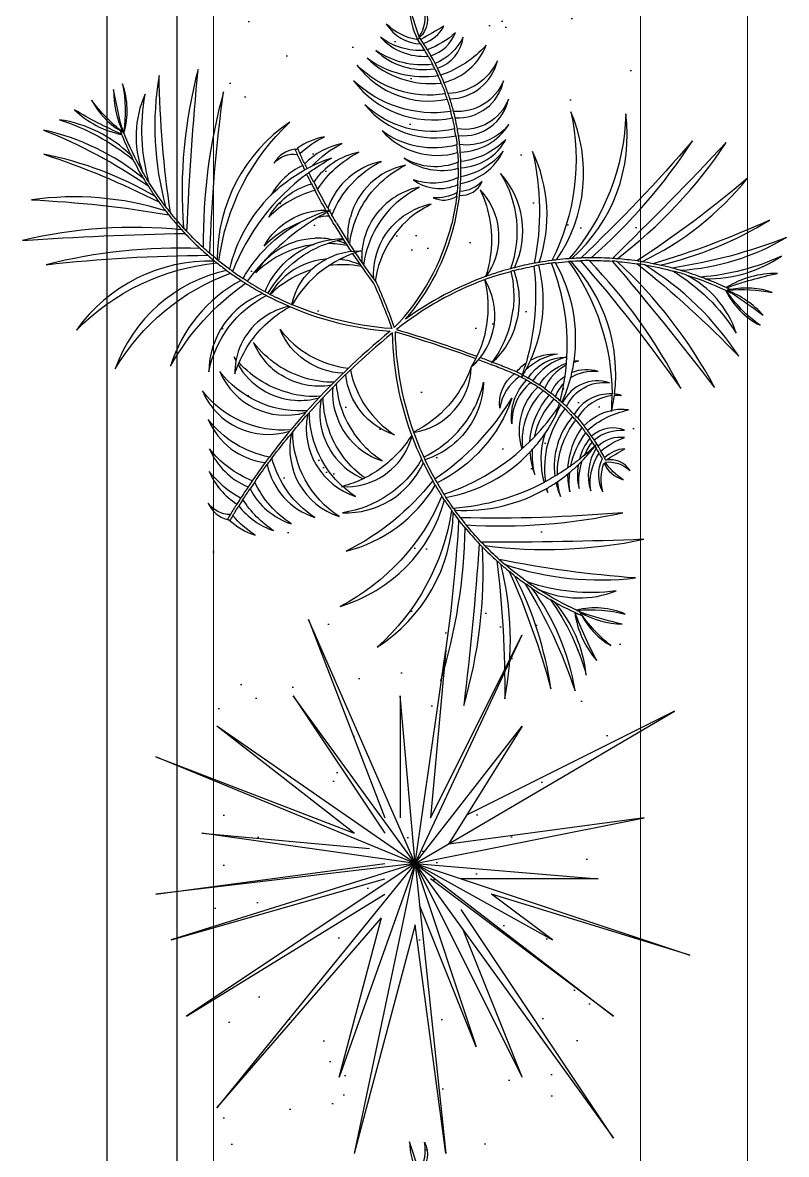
# Model space of a CAD drawing. Header units: millimetres. Extents: x 1227 to 9591, y 2506 to 9588.
# Drawn here: x 3467.7 to 3522.3, y 7110.2 to 7191.1 of the extents above; entities that cross this region are included whole.
import ezdxf

# ---------------------------------------------------------------- set-up
doc = ezdxf.new("R2010")
doc.units = ezdxf.units.MM
doc.layers.add('linee a vista', color=5, linetype='Continuous')
doc.layers.add('Plants', color=92, linetype='Continuous')
doc.layers.add('Pots', color=145, linetype='Continuous', lineweight=13)
doc.layers.add('Soil', color=7, linetype='Continuous', true_color=0xa1c4ab)

# ---------------------------------------------------------------- blocks, each defined once
blk = doc.blocks.new('17')
at = {"layer": 'Soil'}
h = blk.add_hatch(dxfattribs=at)
h.set_pattern_fill('AR-SAND', color=256, scale=1.2, angle=-90, style=0)
h.set_pattern_definition([(307.5, (3106.124, 13045.087), (58.7296, 1.92), [0, -46.3296, 0, -51.816, 0, -49.53]), (277.5, (3106.12, 13045.09), (86.019, -53.9428), [0, -24.9936, 0, -41.7576, 0, -16.002]), (237.5, (3106.124, 13082.577), (0.1725, -94.9191), [0, -15.24, 0, -54.864, 0, -71.628]), (227.5, (3106.12, 13082.58), (26.7515, -91.6268), [0, -7.62, 0, -35.9664, 0, -41.148])])
h.paths.add_polyline_path([(5118.12, 12885.09), (5118.12, 13045.09), (3106.12, 13045.09), (3106.12, 12885.09)])
at = {"layer": 'Plants'}
for p, q in [((4745.05, 12960.65), (4779.34, 13063.52)), ((4779.34, 13063.52), (4756.48, 12989.22)), ((4745.05, 12960.65), (4687.9, 13057.8)), ((4687.9, 13057.8), (4726.86, 12979.87)), ((4745.05, 12960.65), (4727.9, 13046.37)), ((4727.9, 13046.37), (4737.74, 12973.07)), ((4745.05, 12960.65), (4847.92, 13034.94)), ((4745.05, 12960.65), (4802.2, 13034.94)), ((4802.2, 13034.94), (4750.76, 12966.36)), ((4847.92, 13034.94), (4762.19, 12977.79)), ((4745.05, 12960.65), (4750.76, 13029.23)), ((4750.76, 13029.23), (4750.76, 12977.79)), ((4745.05, 12960.65), (4773.62, 13012.08)), ((4773.62, 13012.08), (4756.48, 12989.22)), ((4745.05, 12960.65), (4659.32, 13000.65)), ((4659.32, 13000.65), (4659.32, 13000.65)), ((4727.9, 12966.36), (4659.32, 13000.65)), ((4745.05, 12960.65), (4693.61, 13000.65)), ((4693.61, 13000.65), (4737.74, 12973.07)), ((4745.05, 12960.65), (4825.06, 13000.65)), ((4825.06, 13000.65), (4769.88, 12978.58)), ((4745.05, 12960.65), (4813.63, 12983.51)), ((4813.63, 12983.51), (4760.56, 12962.28)), ((4745.05, 12960.65), (4665.04, 12972.08)), ((4665.04, 12972.08), (4727.9, 12966.36)), ((4745.05, 12960.65), (4853.63, 12972.08)), ((4853.63, 12972.08), (4767.91, 12960.65)), ((4745.05, 12960.65), (4653.61, 12920.64)), ((4745.05, 12960.65), (4682.18, 12954.93)), ((4745.05, 12960.65), (4682.18, 12914.93)), ((4745.05, 12960.65), (4693.61, 12886.35)), ((4745.05, 12960.65), (4705.04, 12863.49)), ((4745.05, 12960.65), (4733.62, 12880.64)), ((4745.05, 12960.65), (4836.49, 12886.35)), ((4745.05, 12960.65), (4825.06, 12932.07)), ((4745.05, 12960.65), (4773.62, 12869.21)), ((4745.05, 12960.65), (4853.63, 12937.79)), ((4745.05, 12960.65), (4802.2, 12874.92)), ((4745.05, 12960.65), (4756.48, 12863.49)), ((4767.91, 12960.65), (4853.63, 12937.79)), ((4682.18, 12954.93), (4727.9, 12954.93)), ((4653.61, 12920.64), (4727.9, 12949.22)), ((4682.18, 12914.93), (4733.62, 12949.22)), ((4756.48, 12863.49), (4745.05, 12949.22)), ((4773.62, 12869.21), (4750.76, 12949.22)), ((4802.2, 12874.92), (4756.48, 12949.22)), ((4825.06, 12932.07), (4765.29, 12948.01)), ((4836.49, 12886.35), (4765.29, 12948.01)), ((4733.62, 12880.64), (4739.33, 12943.5)), ((4733.62, 12937.79), (4693.61, 12886.35)), ((4705.04, 12863.49), (4733.62, 12937.79))]:
    blk.add_line(p, q, dxfattribs=at)
for points in [[(4589.76, 12961.37, 0.008761), (4593.55, 12963.04, -0.228296), (4613.61, 12933.38, 0.30667), (4594.9, 12963.68, 0.016073), (4601.64, 12967.18, -0.111271), (4628.03, 12934.75, 0.196953), (4603.34, 12968.16, 0.010075), (4607.4, 12970.64, -0.174181), (4648.68, 12932.56, 0.2582), (4608.93, 12971.64, 0.009787), (4612.74, 12974.26, -0.175168), (4663.96, 12946.32, 0.249628), (4613.61, 12974.89, 0.007062), (4616.27, 12976.9, -0.026555), (4676.61, 12970.19, 0.070199), (4619.3, 12979.33, 0.016905), (4625.26, 12984.64, -0.011876), (4685.87, 12978.81, 0.083846), (4626.55, 12985.88, 0.015718), (4631.68, 12991.25, -0.031946), (4683.37, 12994.15, 0.11194), (4632.95, 12992.68, 0.008888), (4635.64, 12995.89, -0.036883), (4679.59, 13011.48, 0.081452), (4637.32, 12998.01, 0.009879), (4640.1, 13001.76, -0.057239), (4680.28, 13020.52, 0.118477), (4641.9, 13004.37, 0.017265), (4646.2, 13011.3, -0.090095), (4674.4, 13024.69, 0.156383), (4647.05, 13012.8, 0.018041), (4650.92, 13020.39, 0.144632), (4669, 13028.7, -0.03724), (4651, 13020.55, 0.005673), (4652.09, 13023, 0.137026), (4663.38, 13033.89, -0.07322), (4651, 13022.44, 0.11371), (4655.33, 13038.2, -0.016598), (4651.64, 13024.5, -0.007537), (4650.22, 13021.27, -0.091874), (4651.61, 13039.34, 0.164846), (4650.13, 13021.07, -0.034164), (4642.45, 13007.05, 0.198599), (4642.89, 13035.89, -0.116154), (4639.6, 13002.8, -0.022934), (4633.02, 12994.31, 0.108995), (4638.06, 13043.2, -0.031808), (4631.12, 12992.13, -0.015992), (4625.95, 12986.71, 0.083632), (4623.57, 13046.25, -0.011872), (4624.59, 12985.39, -0.018411), (4618.13, 12979.67, 0.071243), (4613.61, 13038.39, -0.026608), (4615.52, 12977.59, -0.007675), (4612.65, 12975.44, 0.145995), (4604.62, 13009.72, 0.012828), (4606.1, 13010.33, -0.011311), (4604.49, 13009.95, 0.016484), (4602.34, 13013.4, 0.048154), (4607.55, 13015.09, -0.044838), (4601.91, 13014.04, 0.018482), (4599.2, 13017.69, 0.057754), (4605.85, 13018.58, -0.061447), (4598.49, 13018.55, 0.017061), (4595.69, 13021.69, 0.101227), (4604.57, 13022.03, -0.102531), (4594.15, 13023.24, 0.029389), (4588.68, 13027.98, -0.003222), (4589.47, 13028.46, 0.225947), (4605.42, 13026.39, -0.181854), (4591.31, 13029.52, -0.008531), (4593.46, 13030.67, 0.247708), (4605.83, 13030.93, -0.143025), (4595.01, 13031.31, 0.219665), (4601.25, 13038.55, -0.099835), (4594.64, 13031.76, -0.21884), (4597.86, 13041.12, 0.315728), (4593.93, 13032.04, -0.001312), (4589.64, 13039.17, 0.181035), (4593.05, 13031.61, 0.00655), (4590.51, 13030.22, -0.089212), (4585.49, 13039.11, 0.223385), (4588.65, 13029.14, 0.00969), (4586.27, 13027.64, -0.181136), (4582.73, 13039.11, 0.289028), (4584.94, 13026.74, 0.007628), (4582.75, 13025.14, -0.125725), (4575.13, 13040.49, 0.079591), (4575.3, 13034.27, 0.023263), (4569.66, 13035.27, -0.036773), (4569.66, 13037.89, 0.041452), (4569.17, 13035.33, 0.223184), (4519.44, 13018.91, -0.007675), (4519.25, 13022.5, -0.026608), (4567.06, 13060.11, 0.071243), (4519.16, 13025.84, -0.018411), (4519.39, 13034.46, -0.011872), (4566.68, 13072.79, 0.083632), (4519.53, 13036.35, -0.015992), (4520.36, 13043.79, -0.031808), (4555.03, 13081.93, 0.108995), (4520.81, 13046.66, -0.022934), (4523.09, 13057.15, -0.116154), (4546.32, 13080.93, 0.198599), (4524.51, 13062.06, -0.034164), (4530.32, 13076.95, 0.164846), (4543.37, 13089.83, -0.091874), (4530.42, 13077.15, -0.005552), (4531.55, 13079.49, -0.016458), (4539.62, 13091.01, 0.11371), (4530.32, 13077.57, -0.07322), (4531.14, 13094.42, 0.137372), (4530.06, 13078.73, 0.003388), (4529.37, 13077.29, -0.03724), (4524.04, 13096.32, 0.144632), (4529.29, 13077.13, 0.018041), (4525.96, 13069.28, 0.156383), (4517.49, 13097.88, -0.090095), (4525.35, 13067.67, 0.017265), (4522.82, 13059.92, 0.118477), (4510.53, 13099.7, -0.057239), (4521.97, 13056.86, 0.009879), (4520.89, 13052.32, 0.081452), (4504.04, 13093.37, -0.036883), (4520.34, 13049.68, 0.008888), (4519.61, 13045.55, 0.11194), (4488.34, 13085.13, -0.031946), (4519.32, 13043.66, 0.015718), (4518.51, 13036.28, 0.083846), (4474.97, 13077.18, -0.011876), (4518.38, 13034.49, 0.016905), (4518.15, 13026.51, 0.070199), (4474.31, 13064.55, -0.026555), (4518.23, 13022.64, 0.007062), (4518.4, 13019.3, 0.249628), (4464.16, 13039.52, -0.175168), (4518.48, 13018.23, 0.009787), (4518.91, 13013.63, 0.2582), (4463.43, 13018.97, -0.174181), (4519.14, 13011.82, 0.010075), (4519.84, 13007.11, 0.196953), (4478.38, 13004.56, -0.111271), (4520.19, 13005.18, 0.016073), (4521.84, 12997.77, 0.30667), (4486.6, 12992.63, -0.228296), (4522.22, 12996.31, 0.008761), (4523.37, 12992.34, 0.022939)], [(4529.37, 13077.29, 0.000378), (4529.29, 13077.13, 0.34205)], [(4530.06, 13078.73, 0.010189), (4530.32, 13077.57, -0.07322)], [(4530.42, 13077.15, 0.000462), (4530.32, 13076.95, -0.017284)], [(4525.96, 13069.28, 0.003648), (4525.35, 13067.67, 0.34205)], [(4522.82, 13059.92, 0.006714), (4521.97, 13056.86, 0.34205)], [(4524.51, 13062.06, 0.010919), (4523.09, 13057.15, -0.017284)], [(4520.89, 13052.32, 0.005709), (4520.34, 13049.68, 0.34205)], [(4520.81, 13046.66, 0.006188), (4520.36, 13043.79, -0.017284)], [(4519.61, 13045.55, 0.004036), (4519.32, 13043.66, 0.34205)], [(4518.51, 13036.28, 0.003791), (4518.38, 13034.49, 0.34205)], [(4519.53, 13036.35, 0.004048), (4519.39, 13034.46, -0.017284)], [(4569.75, 13034.38, 0.001867), (4569.1, 13034.38, 0.175567)], [(4569.17, 13035.33, -0.001977), (4569.66, 13035.27, 0.0174)], [(4575.3, 13034.27, -0.001729), (4575.71, 13034.18, 0.001174), (4575.31, 13034.2, 0.175567)], [(4591.31, 13029.52, 0.007421), (4589.47, 13028.46)], [(4518.15, 13026.51, 0.008209), (4518.23, 13022.64, 0.34205)], [(4519.16, 13025.84, 0.007125), (4519.25, 13022.5, -0.017284)], [(4587.02, 13026.92, 0.005519), (4585.71, 13026.04)], [(4588.68, 13027.98, 0.002558), (4588.18, 13028.36, -0.001751), (4588.6, 13027.93)], [(4583.7, 13024.61, 0.0086), (4581.75, 13023.12)], [(4592.08, 13024.03, -0.007156), (4593.63, 13022.13)], [(4595.69, 13021.69, 0.00889), (4594.15, 13023.24, -0.001751)], [(4650.13, 13021.07, 0.000462), (4650.22, 13021.27, 0.296259)], [(4651, 13022.44, 0.002523), (4651.64, 13024.5, -0.11371)], [(4652.09, 13023, -0.010528), (4651, 13022.44, 0.07322)], [(4518.4, 13019.3, 0.002276), (4518.48, 13018.23, 0.34205)], [(4519.44, 13018.91, 0.001743), (4519.5, 13018.1, -0.017284)], [(4558.35, 13017.25, 0.002128), (4557.64, 13017.31, 0.15929)], [(4565.09, 13016.36, 0.007874), (4562.5, 13016.76, 0.15929)], [(4574.75, 13016.78, 0.007913), (4573.2, 13015.13, 0.002294)], [(4578.96, 13020.8, 0.006328), (4577.62, 13019.59)], [(4596.03, 13018.95, -0.004325), (4596.89, 13017.74)], [(4599.2, 13017.69, 0.004534), (4598.49, 13018.55, -0.001751)], [(4651, 13020.55, -0.000378), (4650.92, 13020.39, 0.086941)], [(4518.91, 13013.63, 0.003859), (4519.14, 13011.82, 0.34205)], [(4519.98, 13013.17, 0.003104), (4520.16, 13011.73, -0.017284)], [(4570.99, 13012.57, 0.007554), (4569.64, 13010.88)], [(4573.2, 13015.13, 0.002294), (4572.76, 13014.64, 0.007554)], [(4577.24, 13013.27, 0.019311), (4573.2, 13015.13, 0.255482)], [(4584.04, 13009.23, 0.034379), (4577.24, 13013.27, 0.010152), (4574.02, 13014.28, -0.043508)], [(4599.41, 13013.89, -0.003128), (4599.97, 13012.98)], [(4602.34, 13013.4, 0.003123), (4601.91, 13014.04, -0.001751)], [(4647.05, 13012.8, -0.003648), (4646.2, 13011.3, 0.086941)], [(4606.68, 12971.37, 0.115228), (4586.95, 13003.59, -0.165702), (4569.64, 13010.88, 0.010075), (4567.92, 13008.57, 0.223516), (4589.27, 13000.77, -0.274752), (4589.42, 13000.61, -0.277747), (4566.54, 13006.56, 0.010686), (4564.91, 13003.97, 0.235094), (4580.31, 12996.83, -0.227839), (4563.97, 13002.36, 0.007496), (4562.94, 13000.48), (4562.9, 13000.41, 0.002637), (4562.55, 12999.74, 0.198541), (4574.46, 12992.32, -0.273693), (4561.59, 12997.76, 0.001461), (4560.59, 12995.28, -0.133271)], [(4567.92, 13008.57, 0.008533), (4566.54, 13006.56)], [(4601.94, 13009.52, -0.00192), (4602.25, 13008.93)], [(4604.62, 13009.72, 0.001072), (4604.49, 13009.95, -0.001751)], [(4519.84, 13007.11, 0.004157), (4520.19, 13005.18, 0.34205)], [(4520.92, 13006.8, 0.003647), (4521.23, 13005.12, -0.017284)], [(4521.23, 13005.12, -0.096704), (4557.56, 13002.16, 0.065237), (4560.85, 12998.58, 0.000419), (4560.8, 12998.47), (4560.78, 12998.44, 0.001663), (4559.63, 12995.61, 0.085344)], [(4544.43, 12997.95, 0.174599), (4522.91, 12997.65, -0.016348), (4521.23, 13005.12, -0.096704)], [(4585.27, 13005.25, -0.007097), (4586.95, 13003.59)], [(4590.96, 13003.59, 0.006456), (4589.87, 13004.6, 0.010152)], [(4639.6, 13002.8, 0.010919), (4642.45, 13007.05, 0.296259)], [(4641.9, 13004.37, -0.006714), (4640.1, 13001.76, 0.086941)], [(4556.53, 13003.8, -0.018916), (4560.25, 13001.98, 0.004427)], [(4561.23, 13001.05, 0.010093), (4557.56, 13002.16, 0.111381)], [(4561.83, 13000.53, 0.007542), (4560.85, 12998.58)], [(4562.06, 13000.97, -0.004103), (4562.83, 13000.51, 0.002389), (4561.97, 13000.8, 0.111381)], [(4564.91, 13003.97, 0.006543), (4563.97, 13002.36)], [(4505.91, 12975.21, 0.032904), (4494.75, 12977.23, 0.317856), (4489.56, 12985.73, -0.182485), (4493.36, 12977.37, 0.008732), (4490.36, 12977.61, 0.237757), (4478.22, 12993.58, -0.181755), (4487.76, 12977.73, 0.009722), (4484.41, 12977.77, 0.260759), (4473.78, 12994.64, -0.17378), (4482.07, 12977.72, 0.010192), (4478.56, 12977.53, 0.252617), (4468.22, 12995.68, -0.260535), (4475.75, 12977.27, 0.009886), (4472.37, 12976.83, 0.378858), (4458.69, 12995.63, -0.346761), (4469.86, 12976.42, 0.012354), (4465.68, 12975.57, 0.373521), (4451.84, 12993.72, -0.326048), (4463.31, 12974.99, 0.014119), (4458.64, 12973.63, 0.339397), (4444.39, 12991.42, -0.281611), (4456.61, 12972.95, 0.012773), (4452.49, 12971.39, 0.238874), (4438.5, 12987.25, -0.126845), (4449.74, 12970.21, 0.008463), (4447.1, 12968.97, 0.290901), (4435.51, 12978.56, -0.182356), (4445.4, 12968.11, 0.009727), (4442.46, 12966.51, 0.225145), (4433.91, 12975.68, -0.089929), (4440.25, 12965.22, 0.008098), (4437.89, 12963.73, 0.181535), (4431.42, 12971.41, -0.001325), (4436.39, 12962.73, 0.002449), (4435.7, 12962.25, 0.34205)], [(4521.84, 12997.77, 0.003177), (4522.22, 12996.31, 0.34205)], [(4522.91, 12997.65, 0.002616), (4523.22, 12996.47, -0.017284)], [(4524.27, 12992.82, -0.008097), (4523.22, 12996.47, -0.087635), (4537.55, 12997.3)], [(4544.43, 12997.95, -0.126631), (4557.64, 12989.22, 0.13356), (4537.55, 12997.3, 0.223815)], [(4559.63, 12995.61, 0.003276), (4557.42, 12990.02), (4557.36, 12989.86, 0.000136), (4557.27, 12989.63)], [(4562.55, 12999.74, 0.006612), (4561.71, 12998.04, 0.000167), (4561.59, 12997.76)], [(4580.07, 12981.67, -0.180095), (4593.81, 12964.28, 0.017102), (4600.93, 12967.94, 0.111381), (4570.67, 12996.86, -0.201249), (4602.41, 12968.79, 0.010644), (4606.68, 12971.37, 0.115228)], [(4637.32, 12998.01, -0.005709), (4635.64, 12995.89, 0.086941)], [(4519.81, 12990.17, 0.294809), (4492.64, 12984.93, -0.150745), (4517.83, 12988.75, 0.100395)], [(4523.37, 12992.34, 0.011195), (4525.03, 12987.32, 0.34205)], [(4524.27, 12992.82, 0.01382), (4526.33, 12986.69, -0.017284)], [(4560.59, 12995.28, 0.003303), (4558.36, 12989.65), (4558.3, 12989.5, 0.003031), (4556.32, 12984.3)], [(4631.12, 12992.13, 0.006188), (4633.02, 12994.31, 0.296259)], [(4632.95, 12992.68, -0.004036), (4631.68, 12991.25, 0.086941)], [(4517.83, 12988.75, -0.043602), (4525.15, 12986.99)], [(4525.03, 12987.32, 0.058472), (4519.81, 12990.17, -0.195633)], [(4525.03, 12987.32, 0.000734), (4525.15, 12986.99, 0.34205)], [(4526.35, 12986.65, -0.198813), (4559.02, 12981.61, 0.3682), (4526.33, 12986.69, 0.3682)], [(4525.15, 12986.99, 0.07228), (4541.15, 12957.02, 0.116598), (4505.91, 12975.21, 0.34205)], [(4526.33, 12986.69, 0.000079), (4526.35, 12986.65, -0.017284)], [(4526.35, 12986.65, 0.081515), (4545.02, 12953.64, -0.017284), (4555.04, 12983.75)], [(4555.95, 12983.31, 0.017381), (4545.91, 12953.09, 0.096116), (4589.55, 12962.37, 0.296259)], [(4584.35, 12975.59, 0.137722), (4564.77, 12986.26, -0.127824), (4580.07, 12981.67)], [(4624.59, 12985.39, 0.004048), (4625.95, 12986.71, 0.296259)], [(4626.55, 12985.88, -0.003791), (4625.26, 12984.64, 0.086941)], [(4583.56, 12960.02, 0.361519), (4559.15, 12981.65), (4559.34, 12981.44, -0.193822), (4583.48, 12959.99)], [(4615.52, 12977.59, 0.007125), (4618.13, 12979.67, 0.296259)], [(4619.3, 12979.33, -0.008209), (4616.27, 12976.9, 0.086941)], [(4435.38, 12962.14, 0.196497), (4424.55, 12964.1, -0.339351), (4435.68, 12962.28, -0.001093), (4435.7, 12962.25), (4424.36, 12958.54, 0.109533), (4436.35, 12961.47, -0.000646), (4436.53, 12961.6, -0.146881), (4430.58, 12949.8, 0.249702), (4438.04, 12962.62, -0.008474), (4440.48, 12964.17, -0.182999), (4435.52, 12947.59, 0.227209), (4442.65, 12965.46, -0.010091), (4445.67, 12967.11, -0.182927), (4440.55, 12945.93, 0.229826), (4447.34, 12967.96, -0.008605), (4449.99, 12969.21, -0.199295), (4443.4, 12942.6, 0.221467), (4452.68, 12970.37, -0.01266), (4456.71, 12971.91, -0.241086), (4446.02, 12938.8, 0.288134), (4458.75, 12972.6, -0.014047), (4463.34, 12973.95, -0.231299), (4451.81, 12937.54, 0.289254), (4465.75, 12974.55, -0.012414), (4469.89, 12975.4, -0.248707), (4460.83, 12941.7, 0.280333), (4472.43, 12975.82, -0.010048), (4475.82, 12976.26, -0.231558), (4470.61, 12948.23, 0.285972), (4478.71, 12976.53, -0.010639), (4482.33, 12976.72, -0.236286), (4480.84, 12956.48, 0.228942), (4484.57, 12976.76, -0.010354), (4488.1, 12976.71, -0.199826), (4488.93, 12959.93, 0.275871), (4490.7, 12976.58, -0.008857), (4493.71, 12976.32, -0.154321), (4495.64, 12967.36, 0.258261), (4495.09, 12976.17, -0.030774), (4505.39, 12974.3, 0.073569)], [(4465.68, 12975.57, 0.00709), (4463.31, 12974.99, 0.34205)], [(4465.75, 12974.55, 0.007289), (4463.34, 12973.95, 0.358744)], [(4472.37, 12976.83, 0.007389), (4469.86, 12976.42, 0.34205)], [(4472.43, 12975.82, 0.007547), (4469.89, 12975.4, 0.358744)], [(4478.56, 12977.53, 0.008187), (4475.75, 12977.27, 0.34205)], [(4478.71, 12976.53, 0.008521), (4475.82, 12976.26, 0.358744)], [(4484.41, 12977.77, 0.006784), (4482.07, 12977.72, 0.34205)], [(4484.57, 12976.76, 0.006573), (4482.33, 12976.72, 0.358744)], [(4490.36, 12977.61, 0.007551), (4487.76, 12977.73, 0.34205)], [(4490.7, 12976.58, 0.007642), (4488.1, 12976.71, 0.358744)], [(4494.75, 12977.23, 0.004064), (4493.36, 12977.37, 0.34205)], [(4495.09, 12976.17, 0.004076), (4493.71, 12976.32, 0.358744)], [(4592.79, 12963.81, 0.088511), (4584.35, 12975.59, -0.078713)], [(4611.98, 12974.96, 0.001743), (4612.65, 12975.44, 0.296259)], [(4613.61, 12974.89, -0.002276), (4612.74, 12974.26, 0.086941)], [(4860.25, 12962.14, 0.196497), (4849.41, 12964.1, -0.339351), (4860.54, 12962.28, -0.001093)], [(4860.57, 12962.25), (4849.23, 12958.54, 0.109533), (4861.22, 12961.47, -0.000646)], [(4452.49, 12971.39, 0.008676), (4449.74, 12970.21, 0.34205)], [(4452.68, 12970.37, 0.008601), (4449.99, 12969.21, 0.358744)], [(4458.64, 12973.63, 0.006196), (4456.61, 12972.95, 0.34205)], [(4458.75, 12972.6, 0.006309), (4456.71, 12971.91, 0.358744)], [(4516.26, 12938.16, 0.01255), (4527.32, 12945.94), (4527.41, 12946, -0.023023), (4544.3, 12952.78, 0.13279), (4505.39, 12974.3, 0.358744)], [(4606.68, 12971.37, 0.003104), (4607.9, 12972.16, 0.296259)], [(4608.93, 12971.64, -0.003859), (4607.4, 12970.64, 0.086941)], [(4442.46, 12966.51, 0.007423), (4440.25, 12965.22, 0.34205)], [(4447.1, 12968.97, 0.005521), (4445.4, 12968.11, 0.34205)], [(4447.34, 12967.96, 0.005504), (4445.67, 12967.11, 0.358744)], [(4500.81, 12961.83, -0.036015), (4498.04, 12966.58, 0.068238), (4500.42, 12959.69, 0.047136)], [(4600.93, 12967.94, 0.003647), (4602.41, 12968.79, 0.296259)], [(4603.34, 12968.16, -0.004157), (4601.64, 12967.18, 0.086941)], [(4436.35, 12961.47, 0.027335), (4435.7, 12962.25, -0.217634)], [(4437.89, 12963.73, 0.00522), (4436.39, 12962.73, 0.34205)], [(4438.04, 12962.62, 0.005357), (4436.53, 12961.6, 0.358744)], [(4442.65, 12965.46, 0.007412), (4440.48, 12964.17, 0.358744)], [(4499.88, 12951.17, -0.091), (4491.66, 12962.24, 0.163378), (4500.15, 12947.44, 0.047115)], [(4500.81, 12961.83, 0.209929), (4526.9, 12945.63, 0.247818)], [(4589.55, 12962.37, 0.007571), (4592.79, 12963.81, 0.088511)], [(4592.79, 12963.81, 0.002388), (4593.81, 12964.28, 0.296259)], [(4594.9, 12963.68, -0.003177), (4593.55, 12963.04, 0.086941)], [(4526.15, 12945.08, -0.301093), (4500.42, 12959.69, 0.247818)], [(4589.76, 12961.37, -0.094945), (4546.28, 12952.09, 0.041167), (4576.98, 12920.14, 0.086941)], [(4584.52, 12959.3, -0.043602), (4590.57, 12954.82, 0.294809)], [(4590.38, 12957.25, 0.058472), (4584.84, 12959.42, 0.359478)], [(4501.9, 12939.09, -0.173161), (4483.48, 12956.98, 0.285814), (4502.86, 12936.33, 0.031249)], [(4575.49, 12918.74, -0.239912), (4560.74, 12887.39, 0.377655), (4576.11, 12919.31, 0.00101), (4576.25, 12919.44, 0.007709), (4582.59, 12914.01, -0.252386), (4567.94, 12880.86, 0.386946), (4583.06, 12913.62, 0.011413), (4592.76, 12905.97, -0.181744), (4578.69, 12883.08, 0.267567), (4594.85, 12904.42, 0.007749), (4601.67, 12899.55, -0.133418), (4589.63, 12883.55, 0.197101), (4603.96, 12897.99, 0.004676), (4608.18, 12895.2, -0.102074), (4598.16, 12883.47, 0.152625), (4610.36, 12893.8, 0.004284), (4614.29, 12891.35, -0.251353), (4610.01, 12883.09, 0.229983), (4616.11, 12890.25, -0.014727), (4616.23, 12890.77, 0.108264), (4622.04, 12900.66, -0.073333), (4614.67, 12892.3, -0.003954), (4611.06, 12894.55, 0.152286), (4620.3, 12907.56, -0.108204), (4608.68, 12896.08, -0.004457), (4604.67, 12898.73, 0.196503), (4617.79, 12914.19, -0.139054), (4602.11, 12900.48, -0.007436), (4595.58, 12905.13, 0.266584), (4615.39, 12923.01, -0.185699), (4593.19, 12906.91, -0.010962), (4583.91, 12914.22, 0.384218), (4615.03, 12932.1, -0.251822), (4583.31, 12914.72, -0.007733), (4576.98, 12920.14, 0.00108), (4577.12, 12920.27, 0.37654), (4607.53, 12938.3, -0.039649), (4603.85, 12933.5, 0.290155), (4590.38, 12957.25, 0.022939)], [(4590.57, 12954.82, -0.096277), (4600.6, 12941.74, -0.142028), (4583.82, 12928.68, 0.058444)], [(4499.88, 12951.17, 0.155297), (4520.81, 12941.26, 0.249828)], [(4516.6, 12937.17, 0.012738), (4527.88, 12945.1, -0.023021), (4544.68, 12951.85, -0.095948), (4533.12, 12908.84)], [(4534.11, 12908.57, 0.094428), (4545.65, 12951.26, 0.040866), (4576.25, 12919.44)], [(4560.16, 12936.32, 0.200478), (4584.48, 12952.92, -0.295535), (4561.83, 12934.59)], [(4505.22, 12931.17, -0.003274), (4502.18, 12929.38, -0.185699), (4482.05, 12947.99, 0.266584), (4499.6, 12927.9, -0.007436), (4492.57, 12924.05, -0.139054), (4478.62, 12939.52, 0.196503), (4489.82, 12922.61, -0.003728), (4486.23, 12920.8, -0.030052), (4480.87, 12929.22, 0.034089), (4483.8, 12921.94, -0.093143), (4475.34, 12933.23, 0.152286), (4482.98, 12919.22, -0.003954), (4479.12, 12917.41, -0.073333), (4472.79, 12926.59, 0.103416), (4477.1, 12916.5, -0.675485), (4477.45, 12915.55, 0.229983), (4482.66, 12907.71, -0.251353), (4479.39, 12916.43, 0.004284), (4483.58, 12918.39, 0.154749), (4494.67, 12906.58, 0.140718), (4522.38, 12891.03, -0.010568), (4519.37, 12887.1, -0.175567), (4467.3, 12913.68, 0.25167), (4518.86, 12886.46, -0.007675), (4516.55, 12883.7, -0.026608), (4455.94, 12888.82, 0.071243), (4514.34, 12881.21, -0.018411), (4508.29, 12875.06, -0.011872), (4447.57, 12879.28, 0.083632), (4506.9, 12873.77, -0.015992), (4501.22, 12868.89, -0.031808), (4449.85, 12864.65, 0.108995), (4498.94, 12867.11, -0.022934), (4490.11, 12860.99, -0.116154), (4456.9, 12859.44, 0.198599), (4485.72, 12858.37, -0.034164), (4471.31, 12851.44, 0.164846), (4452.99, 12850.91, -0.091874), (4471.11, 12851.36, -0.004117), (4469.32, 12850.66, -0.016919), (4455.17, 12847.63, 0.11371), (4471.14, 12851.12, -0.07322), (4459.05, 12839.36, 0.136761), (4470.51, 12850.04, 0.00291), (4471.79, 12850.54, -0.03724), (4462.7, 12832.99, 0.144632), (4471.95, 12850.61, 0.018041), (4479.74, 12854.07, 0.156383), (4466.43, 12827.38, -0.090095), (4481.28, 12854.84, 0.017265), (4488.42, 12858.77, 0.118477), (4470.28, 12821.3, -0.057239), (4491.12, 12860.44, 0.009879), (4495.02, 12863.01, 0.081452), (4479.34, 12821.51, -0.036883), (4497.22, 12864.57, 0.008888), (4500.57, 12867.1, 0.11194), (4496.44, 12816.82, -0.031946), (4502.07, 12868.28, 0.015718), (4507.69, 12873.13, 0.083846), (4511.64, 12813.52, -0.011876), (4509, 12874.35, 0.016905), (4514.62, 12880.02, 0.070199), (4520.73, 12822.31, -0.026555), (4517.2, 12882.91, 0.007062), (4519.35, 12885.47, 0.249628), (4545.23, 12833.69, -0.175168), (4520.03, 12886.3, 0.009787), (4522.85, 12889.97, 0.2582), (4559.78, 12848.22, -0.174181), (4523.92, 12891.44, 0.010075), (4526.61, 12895.37, 0.196953), (4558.67, 12868.95, -0.111271), (4527.68, 12897.02, 0.016073), (4531.53, 12903.56, 0.30667), (4560.8, 12883.29, -0.228296), (4532.24, 12904.88, 0.008761), (4534.11, 12908.57, 0.022939)], [(4520.11, 12940.77, -0.204558), (4500.15, 12947.44, 0.249828)], [(4588.3, 12938.26, 0.109806), (4594.23, 12948.27, -0.050161), (4589.44, 12942.31, 0.069557)], [(4565.37, 12931.01, 0.179749), (4589.44, 12942.31, -0.347789)], [(4581.6, 12925.42, 0.246361), (4600.89, 12941.16, -0.048035), (4603.74, 12933.38, -0.195329), (4577.82, 12920.98, 0.032147)], [(4600.6, 12941.74, -0.003736), (4600.89, 12941.16, 0.294809)], [(4501.9, 12939.09, 0.075374), (4512.91, 12935.96, 0.251822)], [(4512.26, 12935.54, -0.088667), (4502.86, 12936.33, 0.251822)], [(4535.65, 12914.38, -0.363818), (4515.59, 12940.3, 0.196473), (4535.71, 12914.52, 0.196473)], [(4588.3, 12938.26, -0.229229), (4566.51, 12929.88)], [(4520.18, 12914.71, -0.129352), (4511.26, 12933.45, 0.431375), (4511.16, 12933.39, 0.119795), (4514.72, 12918.98)], [(4561.36, 12933.62, -0.290683), (4545.02, 12909.99, 0.200061), (4559.5, 12935.55, 0.204545)], [(4603.74, 12933.38, -0.001903), (4603.82, 12933.06, 0.004287), (4603.85, 12933.5, 0.359478)], [(4499.6, 12927.9, 0.000772), (4500.32, 12928.31), (4500.43, 12928.37)], [(4503.09, 12923.96, -0.014945), (4500.27, 12928.9, 0.056899), (4504.97, 12917.4, 0.197286)], [(4505.7, 12930.29, -0.003436), (4502.5, 12928.4, 0.029333), (4503.09, 12923.96, 0.094066), (4526.89, 12897.66, 0.016631), (4530.82, 12904.38, -0.1786)], [(4511.4, 12929.68, 0.062421), (4510.78, 12923.04, -0.163076)], [(4558.31, 12909.11, 0.148044), (4564.63, 12930.32, 0.236606)], [(4565.87, 12929.1, -0.183268), (4562.14, 12910.46, 0.232701)], [(4570.57, 12925.98, 0.089256), (4583.82, 12928.68, 0.239259)], [(4486.83, 12919.98, 0.140523), (4523.23, 12892.21, 0.010124), (4525.9, 12896.12, -0.138829), (4504.97, 12917.4, 0.106077), (4513.76, 12904, -0.267567), (4500.24, 12927.1, -0.007749), (4492.89, 12923.08, 0.133418), (4502.95, 12905.77, -0.197101), (4490.43, 12921.8, -0.003808), (4486.75, 12919.94)], [(4489.82, 12922.61, 0.002878), (4492.57, 12924.05)], [(4518.67, 12927.11, 0.160202), (4525.04, 12911.93, 0.366572)], [(4568.86, 12913.82, 0.075449), (4569.89, 12925.24, 0.232803)], [(4571.49, 12915.56, 0.085229), (4570.59, 12924.58, 0.351414)], [(4571.25, 12925.34, 0.097476), (4581.6, 12925.42, 0.362473)], [(4494.67, 12906.58, -0.082287), (4483.8, 12921.94, 0.030096)], [(4486.23, 12920.8, 0.003081), (4486.83, 12919.98, 0.176085)], [(4513.59, 12920.05, 0.144874), (4523.78, 12900.92, -0.254884), (4510.78, 12923.04, -0.048866)], [(4513.59, 12920.05, -0.017782), (4513.14, 12922.72)], [(4528.31, 12910.43, -0.086364), (4522.51, 12921.81)], [(4575.42, 12920.17, -0.009368), (4575.49, 12918.74, 0.377655)], [(4576.11, 12919.31, 0.003168), (4576.02, 12919.64, 0.391787)], [(4576.74, 12920.35, 0.003602), (4577.12, 12920.27, -0.039649)], [(4530.82, 12904.38, -0.1786), (4514.72, 12918.98, -0.008554)], [(4538.19, 12907.74, 0.237435), (4556.2, 12893.55, -0.008495), (4555.19, 12892.74, 0.01585), (4556.74, 12893.45, 0.048298), (4561.64, 12893.04, -0.020925), (4558.23, 12894.26, 0.248521), (4571.49, 12915.56, 0.02818)], [(4520.14, 12914.76, 0.090284), (4531.4, 12905.46, 0.008097), (4533.12, 12908.84, -0.027842)], [(4528.26, 12910.49, 0.035297), (4531.69, 12906.51, -0.366572), (4531.66, 12906.45, -0.08219), (4525.04, 12911.93, -0.031169)], [(4536.32, 12913.38, 0.058472), (4538.19, 12907.74, -0.020925)], [(4540.61, 12907.43, -0.043602), (4536.46, 12913.7, 0.369533)], [(4568.86, 12913.82, -0.14981), (4557.41, 12894.6, -0.124183), (4540.61, 12907.43, 0.098921)], [(4582.59, 12914.01, 0.000569), (4583.06, 12913.62)], [(4583.31, 12914.72, 0.00072), (4583.91, 12914.22, 0.086941)], [(4558.31, 12909.11, -0.081837), (4549.87, 12900, 0.153952), (4562.14, 12910.46, 0.041473)], [(4593.19, 12906.91, 0.002758), (4595.58, 12905.13, 0.086941)], [(4531.4, 12905.46, -0.002616), (4530.82, 12904.38)], [(4531.53, 12903.56, 0.003177), (4532.24, 12904.88, 0.040866)], [(4592.76, 12905.97, 0.002406), (4594.85, 12904.42)], [(4601.67, 12899.55, 0.002559), (4603.96, 12897.99)], [(4602.11, 12900.48, 0.002878), (4604.67, 12898.73, 0.086941)], [(4526.89, 12897.66, -0.003885), (4525.9, 12896.12)], [(4526.61, 12895.37, 0.004157), (4527.68, 12897.02, 0.040866)], [(4558.23, 12894.26, -0.005146), (4557.41, 12894.6, 0.369533)], [(4608.18, 12895.2, 0.00239), (4610.36, 12893.8)], [(4608.68, 12896.08, 0.002622), (4611.06, 12894.55, 0.086941)], [(4523.23, 12892.21, -0.003104), (4522.38, 12891.03)], [(4522.85, 12889.97, 0.003859), (4523.92, 12891.44, 0.040866)], [(4556.2, 12893.55, 0.005309), (4556.74, 12893.45, -0.020925)], [(4614.29, 12891.35, 0.001961), (4616.11, 12890.25)], [(4614.67, 12892.3, 0.00206), (4616.57, 12891.15, 0.086941)], [(4519.37, 12887.1, -0.001743), (4518.86, 12886.46)], [(4519.35, 12885.47, 0.002276), (4520.03, 12886.3, 0.040866)], [(4516.55, 12883.7, -0.007125), (4514.34, 12881.21)], [(4514.62, 12880.02, 0.008209), (4517.2, 12882.91, 0.040866)], [(4508.29, 12875.06, -0.004048), (4506.9, 12873.77)], [(4507.69, 12873.13, 0.003791), (4509, 12874.35, 0.040866)], [(4501.22, 12868.89, -0.006188), (4498.94, 12867.11)], [(4495.02, 12863.01, 0.005709), (4497.22, 12864.57, 0.040866)], [(4500.57, 12867.1, 0.004036), (4502.07, 12868.28, 0.040866)], [(4490.11, 12860.99, -0.010919), (4485.72, 12858.37)], [(4488.42, 12858.77, 0.006714), (4491.12, 12860.44, 0.040866)], [(4471.31, 12851.44, -0.000462), (4471.11, 12851.36)], [(4479.74, 12854.07, 0.003648), (4481.28, 12854.84, 0.040866)], [(4471.79, 12850.54, 0.000378), (4471.95, 12850.61, 0.040866)]]:
    blk.add_lwpolyline(points, format="xyb", dxfattribs=at)
for points in [[(4556.95, 13020.13, 0.16797), (4519.98, 13013.17, -0.010568), (4519.5, 13018.1, -0.155772), (4569.1, 13034.38, 0.275998), (4576.78, 13020.18, 0.014133), (4573.86, 13017.31, -0.324541), (4564.91, 13033.37, 0.371884), (4572.46, 13015.81, 0.000895), (4572.28, 13015.61, 0.042814), (4563.01, 13018.9, -0.179613), (4560.7, 13029.13, 0.171025), (4561.15, 13019.35, 0.01758), (4557.17, 13020.09, -0.026095), (4556.79, 13021.84, 0.023285)], [(4581.07, 13023.87, -0.154716), (4575.31, 13034.2, 0.016225), (4569.75, 13034.38, 0.227894), (4578.11, 13021.39, -0.012327)], [(4596.03, 13018.95, -0.114415), (4583.7, 13024.61, -0.008615), (4585.71, 13026.04, 0.100649), (4593.63, 13022.13, -0.011597)], [(4588.6, 13027.93, 0.006549), (4587.02, 13026.92, 0.056536), (4592.08, 13024.03, 0.015222)], [(4578.96, 13020.8, -0.01269), (4581.75, 13023.12, 0.140639), (4596.89, 13017.74, -0.013396), (4599.41, 13013.89, -0.173266)], [(4557.64, 13017.31, 0.115579), (4520.16, 13011.73, 0.010644), (4520.92, 13006.8, -0.167673), (4556.53, 13003.8, -0.142219), (4554.19, 13013.98, 0.155825), (4560.25, 13001.98, -0.009453), (4562.06, 13000.97, -0.007959), (4563.17, 13003, -0.262459), (4555.32, 13017.09, -0.877804), (4555.37, 13017.09, 0.174709), (4564.17, 13004.69, -0.010156), (4565.74, 13007.18, -0.181292)], [(4562.5, 13016.76, 0.0126), (4558.35, 13017.25, 0.179793), (4567.08, 13009.12, -0.009882), (4568.79, 13011.42, -0.14276)], [(4574.75, 13016.78, -0.014048), (4577.62, 13019.59, 0.213683), (4599.97, 13012.98, -0.011603), (4601.94, 13009.52, -0.200309)], [(4571.67, 13014.93, 0.020296), (4565.09, 13016.36, 0.100431), (4570.12, 13013.09, -0.0083)], [(4572.76, 13014.64, 0.00954), (4570.99, 13012.57, 0.130425), (4585.27, 13005.25, 0.043508), (4574.02, 13014.28, 0.003944)], [(4607.9, 12972.16, 0.158963), (4590.96, 13003.59, 0.074113), (4599.34, 13005.43, -0.076439), (4589.87, 13004.6, 0.032369), (4584.04, 13009.23, 0.149616), (4602.25, 13008.93, -0.104074), (4611.98, 12974.96, -0.010568)], [(4561.97, 13000.8, 0.002037), (4561.23, 13001.05, 0.0089), (4561.83, 13000.53, -0.001059)]]:
    blk.add_lwpolyline(points, format="xyb", close=True, dxfattribs=at)
for centre, radius, start, end in [((4710.63, 12962.78), 213.75, 146.9078, 147.518), ((4626.14, 12967.11), 72.48, 119.4481, 121.151), ((4606.59, 13005.08), 29.78, 115.176, 117.0579), ((4593.93, 13032.04), 0, 64.0795, 64.0795), ((4626.14, 12967.11), 72.48, 123.3718, 124.641), ((4626.14, 12967.11), 72.48, 131.5066, 132.9259), ((4612.27, 12983.97), 50.65, 125.6415, 128.0232), ((4548.53, 12963.18), 57.57, 81.3636, 81.5834), ((4548.53, 12963.18), 57.57, 75.4311, 77.3349), ((4626.14, 12967.11), 72.48, 136.1648, 137.7863), ((4626.14, 12967.11), 72.48, 140.6196, 142.3078), ((4626.14, 12967.11), 72.48, 137.9914, 138.7175), ((4626.14, 12967.11), 72.48, 144.5725, 146.4372), ((4626.14, 12967.11), 72.48, 148.7646, 150.3214), ((4985.46, 12823.9), 459.14, 158.8552, 159.4623), ((4558.92, 12933.32), 38.19, 169.256, 187.5534), ((4366.68, 13162.37), 269.53, 300.9318, 303.5464), ((4366.68, 13162.37), 270.54, 300.9237, 303.4294), ((4545.37, 12929.43), 26.8, 156.802, 173.8175), ((4537.46, 12923.8), 26.8, 155.6704, 163.4773), ((4551, 12927.7), 38.19, 168.7075, 179.7584), ((4545.24, 12952.57), 33.06, 214.3604, 216.8351), ((4366.68, 13162.37), 269.53, 299.7761, 300.1814), ((4366.68, 13162.37), 270.54, 299.7736, 300.1363), ((4366.68, 13162.37), 270.54, 299.5848, 299.7023), ((4366.68, 13162.37), 269.53, 295.5633, 295.9846), ((4366.68, 13162.37), 270.54, 297.2224, 297.8089), ((4575.51, 12959.09), 38.19, 270.8891, 273.4661), ((4366.68, 13162.37), 269.53, 294.1849, 294.6572), ((4366.68, 13162.37), 270.54, 294.1718, 294.6212), ((4366.68, 13162.37), 270.54, 295.6031, 295.9846), ((4417.56, 13058.05), 213.75, 284.0114, 284.5161), ((4445.63, 12865.25), 29.16, 328.5388, 331.0113)]:
    blk.add_arc(centre, radius, start, end, dxfattribs=at)
blk = doc.blocks.new('36')
at = {"layer": 'Pots'}
for p, q in [((3066.12, 13085.09), (5158.12, 13085.09)), ((3106.12, 13045.09), (5118.12, 13045.09)), ((3106.12, 12885.09), (5118.12, 12885.09)), ((3066.12, 12845.09), (5158.12, 12845.09))]:
    blk.add_line(p, q, dxfattribs=at)
blk.add_blockref('17', (0, 0))

msp = doc.modelspace()

# ---------------------------------------------------------------- linework, layer by layer
at = {"layer": 'linee a vista'}
for p, q in [((3473.681, 7537.092), (3473.683, 7052.133)), ((3478.681, 7532.092), (3478.683, 7052.133))]:
    msp.add_line(p, q, dxfattribs=at)

# ---------------------------------------------------------------- block references
at = {"xscale": 0.1908233988418086, "yscale": 0.1908233988418086, "zscale": 0.1908233988418086, "rotation": 270}
msp.add_blockref('36', (1022.54, 8036.423), dxfattribs=at)

doc.saveas('drawing.dxf')
